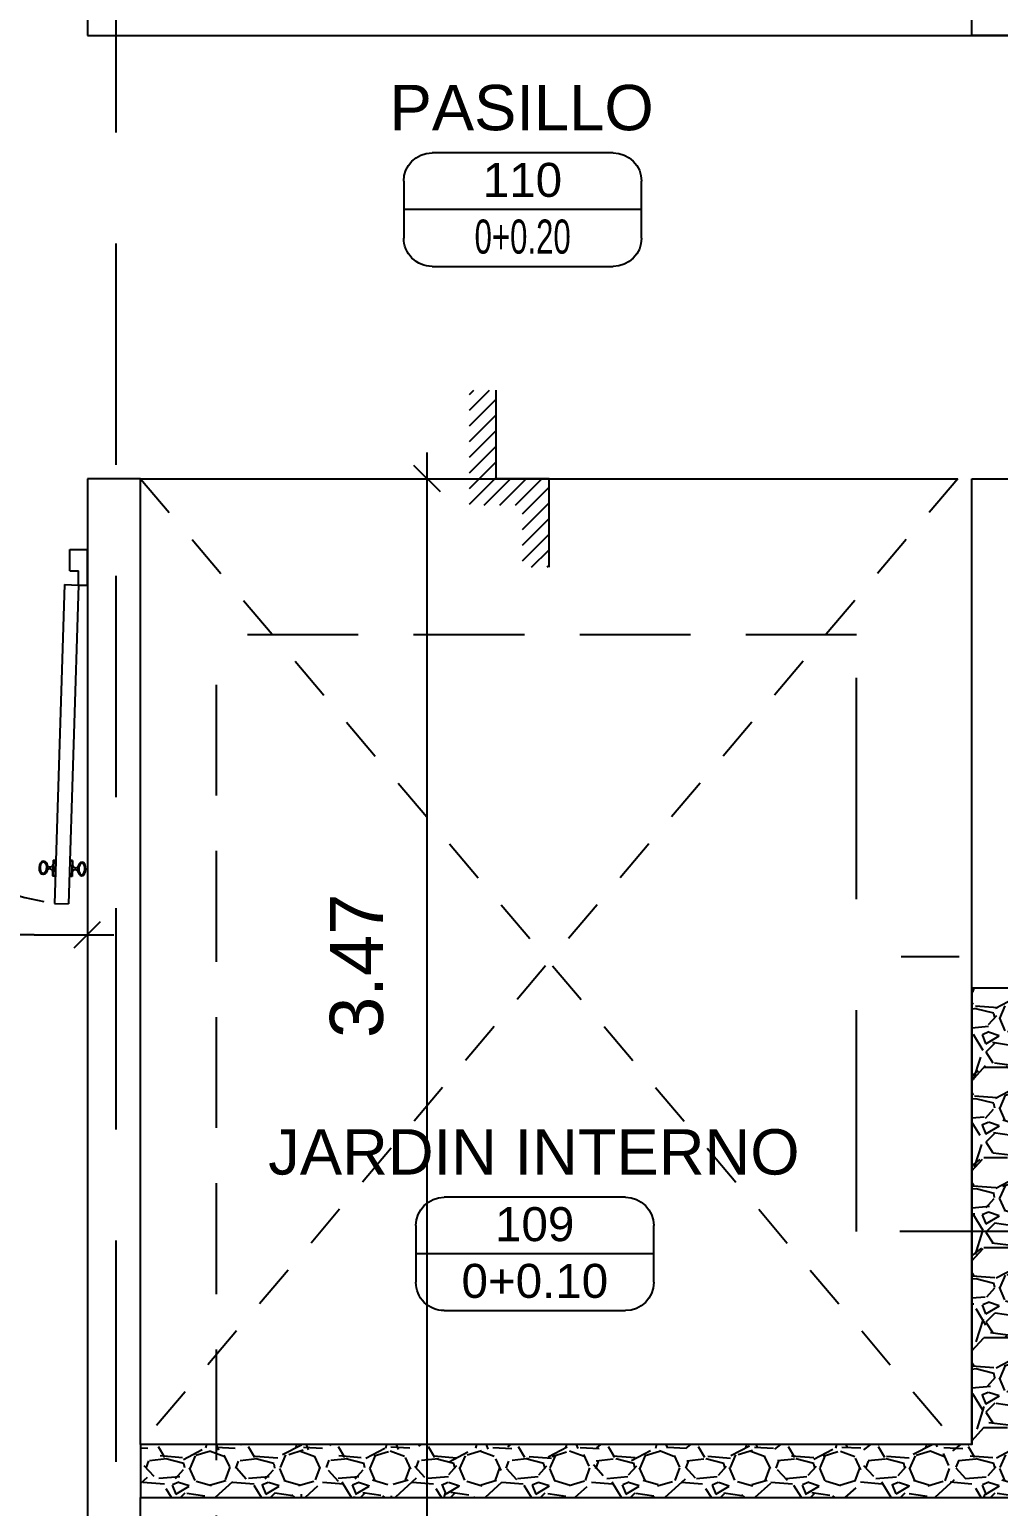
# Model space of a CAD drawing. Header units: millimetres. Extents: x 3 to 131, y 46 to 75.
# Drawn here: x 115.43 to 118.166, y 50.009 to 54.175 of the extents above; entities that cross this region are included whole.
import ezdxf
from ezdxf.enums import TextEntityAlignment as Align

# ---------------------------------------------------------------- set-up
doc = ezdxf.new("R2010")
doc.units = ezdxf.units.MM
doc.header["$LTSCALE"] = 0.5
for name, pattern in [('CENTER2', [28.575000000000003, 19.05, -3.175, 3.175, -3.175]), ('HIDDEN', [0.375, 0.25, -0.125]), ('HIDDEN2', [0.1875, 0.125, -0.0625]), ('PROYECCION', [19.049999999999997, 12.7, -6.35])]:
    doc.linetypes.add(name, pattern=pattern)
for name, color, linetype in [('AMBIENTE', 3, 'Continuous'), ('COTAS', 1, 'Continuous'), ('DESNIVELES', 2, 'Continuous'), ('EJES', 251, 'CENTER2'), ('HATCH', 8, 'Continuous'), ('Paredes', 5, 'Continuous'), ('piso', 253, 'Continuous'), ('PUERTA', 2, 'Continuous'), ('PUERTAS', 1, 'Continuous'), ('TECHO', 2, 'Continuous')]:
    doc.layers.add(name, color=color, linetype=linetype)
doc.styles.add('A', font='arial.ttf')
doc.styles.add('arial', font='arial.ttf')
doc.styles.add('ROMANS', font='romans.shx')
doc.styles.add('Swis721', font='swissk.ttf')
doc.styles.add('Technical', font='', dxfattribs={"width": 0.8})
doc.styles.get('Technical').set_extended_font_data('Technical')
doc.dimstyles.new('DIM 75', dxfattribs={"dimscale": 0, "dimtxt": 0.15, "dimasz": 0.15, "dimexe": 0.075, "dimexo": 0.15, "dimgap": 0.075, "dimtad": 1, "dimzin": 0, "dimdsep": 46, "dimtxsty": 'ROMANS', "dimblk": 'COTA', "dimcen": 0.075, "dimdle": 0.075, "dimclrd": 256, "dimclre": 256, "dimclrt": 256, "dimaunit": 1, "dimadec": 0, "dimazin": 0, "dimtfac": 0.7499999999999999, "dimtix": 1, "dimtmove": 2, "dimatfit": 3, "dimfxl": 0.075, "dimtvp": 1.5, "dimtolj": 1, "dimtzin": 0, "dimarcsym": 0})

# ---------------------------------------------------------------- blocks, each defined once
blk = doc.blocks.new('Puerta M-01')
at = {"layer": 'PUERTAS'}
for p, q in [((-0.09999999999999432, 0.9449999999999659), (-0.09999999999999432, 0.97)), ((-0.09999999999999432, 0.97), (0, 0.97)), ((0, 0.9199999999999886), (0, 0.97)), ((-0.09999999999999432, 0.9449999999999659), (-0.06000000000000227, 0.9449999999999659)), ((-0.06000000000000227, 0.9199999999999886), (-0.06000000000000227, 0.9449999999999659)), ((-0.06000000000000227, 0.9199999999999886), (0, 0.9199999999999886)), ((-0.9983076981998866, 0.09314161250549896), (-0.9995593070380611, 0.0531611988593364)), ((-0.09874839116179146, 0.06498041364625351), (-0.9983076981998871, 0.09314161250548329)), ((-0.09999999999999432, 0.02500000000003411), (-0.9995593070380608, 0.05316119885934325)), ((-0.09874839116179146, 0.06498041364625351), (-0.09999999999999432, 0.02500000000003411)), ((-0.06000000000000227, 0.05000000000001137), (0, 0.05000000000001137)), ((-0.06000000000000227, 0.05000000000001137), (-0.06000000000000227, 0.02500000000003411)), ((0, 0.05000000000001137), (0, 0)), ((-0.09999999999999432, 0.02500000000003411), (-0.09999999999999432, 0)), ((-0.09999999999999432, 0.02500000000003411), (-0.06000000000000227, 0.02500000000003411)), ((-0.09999999999999432, 0), (0, 0))]:
    blk.add_line(p, q, dxfattribs=at)
at = {"layer": 'PUERTAS', "color": 8}
for p, q in [((-0.9207001290729179, 0.09821573911079634), (-0.9209348057300756, 0.09071941155215507)), ((-0.8757690990523824, 0.09530841365630943), (-0.9207470644043437, 0.09671647359908514)), ((-0.8757221637209992, 0.09680767916807748), (-0.9207001290729179, 0.09821573911079634)), ((-0.919200863561164, 0.09816880377934206), (-0.919435540218336, 0.09067247622072921)), ((-0.8772214292327246, 0.09685461449947491), (-0.8774561058898539, 0.08935828694063469)), ((-0.8757221637209992, 0.09680767916807748), (-0.8759568403781285, 0.08931135160918041)), ((-0.9224210912254219, 0.04324267034732282), (-0.9221864145682642, 0.05073899790590725)), ((-0.8774431258735317, 0.04183461040406394), (-0.9224210912254219, 0.04324267034732282)), ((-0.8773961905420348, 0.04333387591583199), (-0.9223741558939961, 0.04474193585894876)), ((-0.9209218257136823, 0.04319573501586854), (-0.9206871490565246, 0.05069206257448139)), ((-0.8789423913852571, 0.04188154573551822), (-0.8787077147280568, 0.04937787329438686)), ((-0.8774431258735317, 0.04183461040406394), (-0.8772084492163171, 0.04933093796296101))]:
    blk.add_line(p, q, dxfattribs=at)
at = {"layer": 'PUERTAS', "color": 8, "linetype": 'PROYECCION', "ltscale": 0.01}
blk.add_arc((0.007025997009475649, -0.06743587687477666), 1.01807709375027, 96.03440475223623, 170.9250553888606, dxfattribs=at)
at = {"layer": 'PUERTAS', "color": 8}
for centre, start, end in [((-0.9094413883254387, 0.1064284842800279), 277.6447034712887, 57.48351871021923), ((-0.8864451525410485, 0.1057085744709783), 118.9303007341835, 258.7691159731144), ((-0.9116981024053442, 0.03434177504402408), 298.9303007341835, 78.76911597311442), ((-0.888701866620954, 0.03362186523497451), 97.64470347128874, 237.4835187102192)]:
    blk.add_arc(centre, 0.008678482299064639, start, end, dxfattribs=at)
blk.add_ellipse((-0.8973748376900855, 0.1242261002610379), major_axis=(0.01950311240281249, -0.0006105556603694041), ratio=0.5886721133601208, dxfattribs=at)
at = {"layer": 'PUERTAS', "color": 8, "extrusion": (0, 0, -1)}
blk.add_ellipse((-0.9007684172562646, 0.01582424925399289), major_axis=(0.01950311240281249, -0.0006105556603694041), ratio=0.5886721133601208, dxfattribs=at)
at = {"layer": 'PUERTAS', "color": 8}
for points in [[(-0.8793709907990231, 0.1236624799321336), (-0.8793490165730643, 0.1243644074158086), (-0.8794641401186479, 0.125105494498766), (-0.8800773895160231, 0.1266740283266446), (-0.880581609133719, 0.1274990857643248), (-0.8827526850413162, 0.129926385096181), (-0.8851741128868637, 0.1314872076686955), (-0.8909018109864119, 0.1335785225423055), (-0.8939752594106861, 0.1341111298901554), (-0.900149452450597, 0.1343044163990302), (-0.9032501970662478, 0.1339650955600833), (-0.9090974907648982, 0.1322361421708794), (-0.9116118062152535, 0.1308298357568534), (-0.9139304579028132, 0.128543089816728), (-0.9144852973566825, 0.1277511868057646), (-0.9151954573915672, 0.1262240830380082), (-0.9153567103552459, 0.1254916480736741), (-0.9154006588070925, 0.1240877931062956), (-0.9152855352615515, 0.1233467060233098), (-0.914672285864148, 0.1217781721954028), (-0.9141680662464947, 0.1209531147576373), (-0.9119969903388548, 0.1185258154258949), (-0.9095755624933358, 0.1169649928533803), (-0.9038478643937023, 0.1148736779796567), (-0.9007744159695134, 0.1143410706319772), (-0.8946002229296451, 0.1141477841231309), (-0.8914994783139801, 0.1144871049618788), (-0.8856521846153297, 0.1162160583511965), (-0.8831378691649175, 0.117622364765194), (-0.8808192174773294, 0.1199091107052342), (-0.880264378023517, 0.1207010137163112), (-0.8795542179886181, 0.1222281174840392), (-0.8793929650249536, 0.1229605524484017), (-0.8793709907990231, 0.1236624799321336)], [(-0.8808702563107486, 0.123709415263531), (-0.8808544421812937, 0.1242145694440611), (-0.8809322684907724, 0.1247411707566899), (-0.8814033065403263, 0.1259459646269621), (-0.8818076077718954, 0.1266197920558599), (-0.8836547668082401, 0.128684946884758), (-0.8858592115798328, 0.130140494086473), (-0.8912456409607242, 0.1321072038682845), (-0.8941645634093672, 0.1326163213078049), (-0.9000540191147249, 0.1328006939578162), (-0.903024812617849, 0.1324675400827547), (-0.9084722286994859, 0.1308568242571911), (-0.9107848887077151, 0.1295385987743574), (-0.9127639865394795, 0.1275867342678768), (-0.9132078124615558, 0.1269409774081086), (-0.9137526966814332, 0.125769277081159), (-0.9138636049400103, 0.1252479394390749), (-0.9138952331989342, 0.1242376310779863), (-0.9138174068894412, 0.1237110297653859), (-0.9133463688399158, 0.122506235895199), (-0.9129420676083183, 0.1218324084661023), (-0.9110949085719594, 0.1197672536373462), (-0.908890463800324, 0.1183117064356028), (-0.903504034419461, 0.1163449966536492), (-0.9005851119707754, 0.1158358792142425), (-0.8946956562655172, 0.1156515065642312), (-0.8917248627624216, 0.1159846604392643), (-0.886277446680671, 0.1175953762648563), (-0.8839647866725128, 0.1189136017477468), (-0.8819856888406347, 0.1208654662541138), (-0.8815418629186721, 0.1215112231139104), (-0.8809969786987663, 0.1226829234410021), (-0.8808860704401892, 0.1232042610830862), (-0.8808702563107486, 0.123709415263531)], [(-0.8827645703652022, 0.01526062892506014), (-0.8827865445911184, 0.01455870144141352), (-0.8829477975547971, 0.0138262664769942), (-0.883657957589696, 0.0122991627092946), (-0.884212797043551, 0.01150725969827443), (-0.8865314487310966, 0.009220513758177395), (-0.8890457641814661, 0.007814207344151447), (-0.8948930578801165, 0.006085253954947467), (-0.89799380249581, 0.005745933115972213), (-0.9041679955357208, 0.005939219624846948), (-0.9072414439599382, 0.006471826972725359), (-0.9129691420594864, 0.008563141846363698), (-0.9153905699050339, 0.01012396441887825), (-0.9175616458126595, 0.01255126375067755), (-0.9180658654303554, 0.01337632118838622), (-0.9186791148277164, 0.0149448550162648), (-0.9187942383732716, 0.01568594209927904), (-0.9187502899214107, 0.01708979706662911), (-0.918589036957732, 0.01782223203096317), (-0.9178788769228189, 0.01934933579869119), (-0.9173240374690065, 0.02014123880979662), (-0.9150053857814325, 0.02242798474980839), (-0.9124910703310772, 0.02383429116383434), (-0.9066437766323415, 0.02556324455315201), (-0.9035430320167334, 0.02590256539192831), (-0.8973688389768651, 0.02570927888302516), (-0.8942953905526335, 0.02517667153540254), (-0.8885676924530711, 0.02308535666165051), (-0.886146264607481, 0.02152453408910754), (-0.8839751886998269, 0.0190972347573935), (-0.8834709690821879, 0.01827217731959957), (-0.8828577196848127, 0.01670364349172099), (-0.8827425961392575, 0.0159625564087636), (-0.8827645703652022, 0.01526062892506014)], [(-0.8842638358768992, 0.01530756425648599), (-0.8842796500063682, 0.01480241007592747), (-0.884390262725992, 0.01428170795076961), (-0.8849357380238329, 0.0131087365899108), (-0.8853813953407209, 0.01246151758084318), (-0.88735411237092, 0.01051594607315304), (-0.8896452846807305, 0.009201136636730445), (-0.8951441838946349, 0.007575198053442256), (-0.8980892358316536, 0.007249655557214629), (-0.9039786915369971, 0.007434028207225885), (-0.9069228290555512, 0.007952352251092754), (-0.9122588282966345, 0.009900648824126057), (-0.9144845050173186, 0.01136094943438787), (-0.9163376387348362, 0.01343278405718445), (-0.9167402036149267, 0.01410503764648491), (-0.9172107312468168, 0.0153085259999815), (-0.9172888127651132, 0.01583578007094127), (-0.9172571845061893, 0.01684608843205831), (-0.9171465717865656, 0.01736679055718776), (-0.9166010964887247, 0.01853976191801815), (-0.9161554391718082, 0.01918698092722787), (-0.9141827221416233, 0.02113255243486117), (-0.9118915498317276, 0.02244736187128377), (-0.90639265061788, 0.02407330045471406), (-0.9034475986808329, 0.02439884295079958), (-0.8975581429755889, 0.02421447030078833), (-0.8946140054570489, 0.02369614625694988), (-0.8892780062158804, 0.02174784968388815), (-0.8870523294952389, 0.02028754907359792), (-0.8851991957776219, 0.01821571445082976), (-0.8847966308976593, 0.01754346086150088), (-0.8843261032657265, 0.01633997250791902), (-0.8842480217474585, 0.01581271843695925), (-0.8842638358768992, 0.01530756425648599)]]:
    blk.add_open_spline(points, degree=3, knots=[0, 0, 0, 0, 0.26179938779915, 0.26179938779915, 0.5235987755983, 0.5235987755983, 1.0471975511966, 1.0471975511966, 1.5707963267949, 1.5707963267949, 2.0943951023932, 2.0943951023932, 2.6179938779915, 2.6179938779915, 2.87979326579065, 2.87979326579065, 3.1415926535898, 3.1415926535898, 3.40339204138895, 3.40339204138895, 3.6651914291881, 3.6651914291881, 4.1887902047864, 4.1887902047864, 4.7123889803847, 4.7123889803847, 5.235987755983, 5.235987755983, 5.7595865315813, 5.7595865315813, 6.02138591938045, 6.02138591938045, 6.2831853071796, 6.2831853071796, 6.2831853071796, 6.2831853071796], dxfattribs=at)
blk = doc.blocks.new('Ambiente1')
at = {"color": 3}
for p, q in [((-0.01221928265823635, -0.2890000000000104), (0.003764067949358463, -0.2890000000000104)), ((-0.01471928265823763, -0.2965000000000098), (-0.01471928265823763, -0.2915000000000099)), ((0.006264067949356189, -0.2915000000000099), (0.006264067949356189, -0.2965000000000098)), ((-0.01471928265823763, -0.2940000000000103), (0.006264067949356189, -0.2940000000000103)), ((0.003764067949358463, -0.2990000000000101), (-0.01221928265823635, -0.2990000000000101))]:
    blk.add_line(p, q, dxfattribs=at)
for centre, start, end in [((-0.01221928265823635, -0.2915000000000099), 90, 180), ((0.003764067949358463, -0.2915000000000099), 0, 90), ((-0.01221928265823635, -0.2965000000000098), 180, 270), ((0.003764067949358463, -0.2965000000000098), 270, 0)]:
    blk.add_arc(centre, 0.0025, start, end, dxfattribs=at)
at = {"style": 'Swis721', "flags": 4}
for p in [(-0.00416419914743571, -0.2831476938580497), (-0.00416419914743571, -0.287647693858049)]:
    blk.add_attdef('1', text='', height=0.003, dxfattribs=at).set_placement(p, align=Align.CENTER)
at = {"style": 'ROMANS', "width": 0.9, "flags": 4}
for p in [(-0.004227607354440721, -0.2915000000000099), (-0.004227607354440721, -0.2965000000000098)]:
    blk.add_attdef('1', text='', height=0.0024, dxfattribs=at).set_placement(p, align=Align.MIDDLE_CENTER)
blk = doc.blocks.new('TECHO')
at = {"layer": 'TECHO', "color": 8, "linetype": 'HIDDEN2', "ltscale": 5}
for p, q in [((6.930839978358911, 52.64534348980315), (5.124237758510624, 52.64534348980315)), ((13.45983077116424, 50.96141018536878), (6.930839978358911, 50.96141018536878))]:
    blk.add_line(p, q, dxfattribs=at)
at = {"layer": 'TECHO', "color": 8, "linetype": 'HIDDEN2', "ltscale": 10}
blk.add_line((6.930839978358911, 50.96141018536878), (6.930839978358911, 52.64534348980315), dxfattribs=at)
at = {"layer": 'TECHO', "color": 8, "linetype": 'HIDDEN2', "ltscale": 5}
blk.add_lwpolyline([(4.160000556276295, 59.25045647108429), (4.160000556276295, 59.25045647108688), (0.4142377585105024, 59.25045647108688), (5.562761842270447e-07, 59.25045647108688), (5.562761842270447e-07, 49.16034348980315), (5.562761842270447e-07, 48.91036422692719), (4.724237758510618, 48.91036422692719), (5.124237758510624, 48.91036422692719), (5.124237758510624, 52.64534348980315)], dxfattribs=at)
blk = doc.blocks.new('COTA')
at = {"color": 4}
blk.add_line((-0.2471286341159029, -0.2490404226018796), (0.2471286341159029, 0.2490404226018796), dxfattribs=at)
at = {"color": 1}
blk.add_line((-1.000952211087856, -0.0009595773981203592), (0.4952094793196622, -0.0009595773981203592), dxfattribs=at)
blk = doc.blocks.new('*D116')
at = {"layer": 'COTAS', "lineweight": -2, "transparency": 16777216}
for p, q in [((114.6239212888, 51.85219571924686), (114.6239212888, 51.54661722537325)), ((115.5939212888, 51.77161722537323), (115.5939212888, 51.69661722537325)), ((114.7739212888, 51.62161722537325), (115.4439212888, 51.62161722537325))]:
    blk.add_line(p, q, dxfattribs=at)
at = {"layer": 'DEFPOINTS', "color": 0, "transparency": 16777216}
for p in [(114.6239212888, 52.00219571924686), (115.5939212888, 51.62161722537324), (115.5939212888, 51.62161722537325)]:
    blk.add_point(p, dxfattribs=at)
at = {"layer": 'COTAS', "lineweight": -2, "transparency": 16777216, "xscale": 0.15, "yscale": 0.15, "zscale": 0.15, "rotation": 180}
blk.add_blockref('COTA', (114.6239212888, 51.62161722537325), dxfattribs=at)
at = {"layer": 'COTAS', "lineweight": -2, "transparency": 16777216, "xscale": 0.15, "yscale": 0.15, "zscale": 0.15}
blk.add_blockref('COTA', (115.5939212888, 51.62161722537325), dxfattribs=at)
at = {"layer": 'COTAS', "transparency": 16777216, "insert": (115.1089212888, 51.77320317353151), "char_height": 0.15, "attachment_point": 5, "style": 'A'}
blk.add_mtext('\\A1;0.97', dxfattribs=at)
blk = doc.blocks.new('*D135')
at = {"layer": 'COTAS', "lineweight": -2, "transparency": 16777216}
for p, q in [((115.8939212888001, 52.90778757434943), (116.627829952532, 52.90778757434943)), ((116.552829952532, 49.58282546211434), (116.552829952532, 52.75778757434944)), ((115.8939212888001, 49.43282546211434), (116.627829952532, 49.43282546211434))]:
    blk.add_line(p, q, dxfattribs=at)
at = {"layer": 'DEFPOINTS', "color": 0, "transparency": 16777216}
for p in [(115.7439212888001, 52.90778757434943), (116.552829952532, 52.90778757434943), (115.7439212888001, 49.43282546211434)]:
    blk.add_point(p, dxfattribs=at)
at = {"layer": 'COTAS', "lineweight": -2, "transparency": 16777216, "xscale": 0.15, "yscale": 0.15, "zscale": 0.15}
for p, rotation in [((116.552829952532, 52.90778757434943), 90), ((116.552829952532, 49.43282546211434), 270)]:
    blk.add_blockref('COTA', p, dxfattribs=dict(at, rotation=rotation))
at = {"layer": 'COTAS', "transparency": 16777216, "insert": (116.3542201935182, 51.53386054015974), "char_height": 0.15, "attachment_point": 5, "rotation": 90, "style": 'A'}
blk.add_mtext('\\A1;3.47', dxfattribs=at)
blk = doc.blocks.new('simbols')
at = {"layer": 'EJES', "linetype": 'HIDDEN2', "ltscale": 10}
for p, q in [((4.007104005144021, 63.33172616877393), (4.007104005144017, 48.67121650473689)), ((17.6376943793479, 51.00635245087526), (6.224259643515097, 51.00635245087526))]:
    blk.add_line(p, q, dxfattribs=at)

msp = doc.modelspace()

# ---------------------------------------------------------------- hatches: boundary and pattern name
at = {"layer": 'DESNIVELES'}
h = msp.add_hatch(dxfattribs=at)
h.set_pattern_fill('LINE', color=13, scale=0.25, angle=-405.0000000000001, style=0)
h.set_pattern_definition([(225.0000000407327, (264.9119621697291, 51.25730994915816), (-0.02209708692778889, 0.02209708689637033), [])])
h.paths.add_polyline_path([(116.7472286726533, 52.9077748821846), (116.897228672653, 52.90777488207774), (116.8972286724752, 52.65777488207774), (116.8222286724753, 52.65777488213094), (116.8222286725995, 52.83277488213022), (116.6722286725999, 52.83277488223708), (116.6722286728309, 53.15777488223781), (116.7472286728307, 53.1577748821846)])
at = {"layer": 'HATCH', "ltscale": 0.5}
h = msp.add_hatch(dxfattribs=at)
h.set_pattern_fill('GRAVEL', color=256, scale=0.01)
h.set_pattern_definition([(228.0127875, (96.0553255097412, 2.617486683108275), (-2.032000000159581, -2.285999999858178), [0.034172144, -3.3830483639565]), (184.969741, (96.0324655097412, 2.592086683108278), (3.04799999879405, 0.2540000144697924), [0.05864047199999997, -5.805404889352396]), (132.5104471, (95.9740455097412, 2.587006683108278), (2.540000001072749, -2.793999999024596), [0.04134815200000001, -4.093472279409999]), (267.273689, (95.8749855097412, 2.52350668310828), (0.2540000005319725, 5.079999999973313), [0.05340045199999998, -5.286643742573797]), (292.83365418, (95.8724455097412, 2.470166683108275), (-1.270000000106341, 3.047999999955546), [0.05236336999999998, -5.183980774534397]), (357.2736889999999, (95.8927655097412, 2.421906683108276), (-5.079999999973313, 0.2540000005319728), [0.05340045199999998, -5.286643742573797]), (37.69424047, (95.9461055097412, 2.419366683108279), (-3.30199999985359, -2.540000000190041), [0.07061936599999999, -6.991311531424701]), (72.25532837, (96.0019855097412, 2.462546683108279), (1.778000000477929, 5.587999999847885), [0.066671952, -6.6005256601905]), (121.42956562, (96.0223055097412, 2.526046683108277), (-2.032000000288312, 3.301999999822602), [0.0535813, -5.304554569871201]), (175.2363583, (95.9943655097412, 2.571766683108279), (2.793999999959953, -0.2540000004389256), [0.06117132799999998, -2.997393694999998]), (222.3974378, (95.93340550974119, 2.576846683108279), (-3.047999999902466, -2.794000000106399), [0.07910779200000001, -7.8316772512177]), (138.81407483, (96.1264455097412, 2.520966683108277), (-1.777999999893351, 1.524000000123918), [0.027000454, -2.6730565824344]), (171.4692344, (96.1061255097412, 2.538746683108279), (3.302000000088966, -0.5079999994237343), [0.051368198, -5.085463899704]), (225, (96.0553255097412, 2.546366683108275), (-3.552713678800501e-17, -0.2540000000000239), [0.035920934, -0.3232893108428]), (203.19859051, (96.0375455097412, 2.576846683108279), (1.270000000034609, 0.5079999999109334), [0.01934413199999999, -1.915062236889399]), (291.80140949, (96.0197655097412, 2.569226683108276), (-0.2540000000531496, 0.7619999999822872), [0.027356562, -1.340475299]), (30.96375653, (96.0299255097412, 2.543826683108279), (0.7620000000186383, 0.5079999999721125), [0.04443196599999998, -1.436629815290999]), (161.56505118, (96.0680255097412, 2.56668668310828), (0.5080000000132583, -0.2539999999733754), [0.032128714, -0.7710898116828]), (16.389540334, (95.8724455097412, 2.569226683108276), (2.540000000000015, 0.7620000000000243), [0.04500880000000001, -4.455882667253901]), (70.34617594, (95.9156255097412, 2.581926683108279), (-1.016000000092931, -2.793999999967041), [0.037759894, -3.73822156782]), (293.19859051, (96.0680255097412, 2.617486683108275), (-0.5079999999113263, 1.270000000035528), [0.03868800999999997, -1.895718358889399]), (343.6104596700001, (96.0832655097412, 2.581926683108279), (-2.540000000053229, 0.761999999822286), [0.04500879999999998, -4.455882667253997]), (339.44395478, (95.8724455097412, 2.411746683108277), (-1.269999999999986, 0.508000000000021), [0.04340351999999997, -2.126773431310599]), (294.7751406, (95.9130855097412, 2.396506683108278), (-1.270000001511693, 2.793999999312726), [0.036367212, -3.600359338072]), (66.80140949, (96.0705655097412, 2.363486683108277), (0.5079999999202298, 1.27000000003193), [0.03868801, -1.8957183588894]), (17.35402464, (96.08580550974119, 2.399046683108274), (-3.301999999934302, -1.016000000213246), [0.04257827400000001, -4.21523759802]), (69.44395478, (95.9461055097412, 2.363486683108277), (-0.508000000008846, -1.269999999996463), [0.02170176, -2.148475191310601]), (101.309932474, (96.0553255097412, 2.363486683108277), (-0.25400000000004, 1.016000000000037), [0.01295146, -1.2821994964526]), (165.963756532, (96.0527855097412, 2.37618668310828), (0.7619999999999513, -0.2539999999999865), [0.05236337000000001, -0.9949054589069001]), (186.00900596, (96.0019855097412, 2.388886683108275), (2.539999999986537, 0.2540000001329353), [0.04852669999999997, -4.804136486333697]), (303.69006753, (96.0299255097412, 2.520966683108277), (-0.2540000000352969, 0.5079999999823702), [0.036632388, -0.879177635968]), (353.15722659, (96.0502455097412, 2.49048668310828), (4.318000000026569, -0.5079999997739394), [0.063955676, -6.331600906503099]), (60.9453959, (96.1137455097412, 2.482866683108277), (-1.016000000027969, -1.777999999984025), [0.026150824, -2.588939231811]), (90, (96.1264455097412, 2.505726683108279), (-0.254, 0.254), [0.01524, -0.23876]), (120.25643716, (95.9969055097412, 2.396506683108278), (1.015999999875717, -1.77800000007098), [0.035286696, -3.49339407732]), (48.01278749999999, (95.9791255097412, 2.426986683108275), (2.032000000167534, 2.285999999851021), [0.068344288, -3.3488762199565]), (0, (96.0248455097412, 2.477786683108278), (0.254, 0.254), [0.06604, -0.18796]), (325.3048465, (96.0908855097412, 2.477786683108278), (2.540000000962153, -1.777999998625458), [0.040160956, -3.975931672414]), (254.0546040999999, (96.1239055097412, 2.454926683108276), (-0.2539999999822557, -1.016000000004475), [0.03698290799999999, -1.8121650038772]), (207.64597536, (96.1137455097412, 2.419366683108279), (-4.826000000177335, -2.539999999663075), [0.06021450999999997, -5.961246442293796]), (175.42607874, (96.0604055097412, 2.391426683108278), (-3.301999999999883, 0.2539999999999478), [0.063702946, -6.306584645624])])
h.paths.add_polyline_path([(118.2505279212244, 50.03365864093801), (118.2505279212244, 51.47070954495818), (118.0905412415131, 51.47070954495818), (118.0905289054394, 50.18363423289639), (115.7439212888, 50.18363423289637), (115.7439212888, 50.03365864093801)])

# ---------------------------------------------------------------- linework, layer by layer
at = {"layer": 'DEFPOINTS', "color": 3, "ltscale": 0.5}
msp.add_lwpolyline([(118.0905420670879, 54.30286645728018), (118.2405420670879, 54.30286645728018), (118.2405420670879, 54.15777421312045), (118.0905420670879, 54.15777421312045)], close=True, dxfattribs=at)
at = {"layer": 'DESNIVELES'}
msp.add_lwpolyline([(116.8972286724752, 52.65777488207774), (116.897228672653, 52.90777488207774), (116.7472286726533, 52.9077748821846), (116.7472286728307, 53.1577748821846)], dxfattribs=at)
at = {"layer": 'Paredes'}
for p, q in [((115.5939212888, 56.09838361108608), (115.5939212888, 54.15777421312044)), ((115.5939212887999, 54.15777421312045), (118.2405420670879, 54.15777421312045)), ((115.7439212888, 52.90778998431349), (115.5939212888, 52.90778998431349)), ((115.5939212888, 52.90778998431349), (115.5939212888, 49.58282546211428)), ((115.7439212888, 50.18365864093801), (115.7439212888, 52.90778998431349)), ((115.7439212888, 49.43282546211431), (115.7439212888, 50.03365864093801))]:
    msp.add_line(p, q, dxfattribs=at)
at = {"layer": 'Paredes', "ltscale": 0.5}
for p, q in [((118.0905412415131, 52.90776044897836), (118.2505279212244, 52.90776044897836)), ((118.0905412415131, 50.18365864093801), (118.0905412415131, 52.90776044897836))]:
    msp.add_line(p, q, dxfattribs=at)
at = {"layer": 'Paredes', "color": 3, "ltscale": 0.5}
msp.add_lwpolyline([(118.2505279212244, 51.47070954495818), (118.0905412415131, 51.47070954495818), (118.0905289054394, 50.18363423289639), (115.7439212888, 50.18363423289637), (115.7439212888, 50.03365864093801), (118.2505279212244, 50.03365864093801)], close=True, dxfattribs=at)
at = {"layer": 'piso'}
msp.add_line((115.7439212888, 52.90778998431349), (118.0505360565059, 52.90775978005572), dxfattribs=at)
at = {"layer": 'PUERTA', "color": 251, "linetype": 'HIDDEN', "true_color": 0x636466}
for p, q in [((115.7439212888, 52.90778757434941), (118.0504996087421, 50.18363461656031)), ((118.0505360565059, 52.90775978005572), (115.7439275207715, 50.18365864093801))]:
    msp.add_line(p, q, dxfattribs=at)
at = {"layer": 'TECHO', "color": 8}
msp.add_line((117.2955428358811, 54.15777421312045), (121.5455436852365, 54.15777421312045), dxfattribs=at)

# ---------------------------------------------------------------- block references
at = {"layer": 'AMBIENTE'}
ref = msp.add_blockref('Ambiente1', (116.6869855983512, 63.07469620978286), dxfattribs=dict(at, xscale=-32.00000000000001, yscale=32, zscale=32, rotation=0.000456708896621194))
ref.add_attrib('1', '110', dxfattribs={"layer": '0', "height": 0.09600000000000003, "rotation": 0.000456708896659263, "style": 'arial', "flags": 4}).set_placement((116.8218929160063, 53.75070901504775), align=Align.MIDDLE_CENTER)
ref.add_attrib('1', '0+0.20', dxfattribs={"layer": '0', "height": 0.09600000000000003, "rotation": 0.000456708896659263, "style": 'Technical', "width": 0.8, "flags": 4}).set_placement((116.8223727834728, 53.59074420948362), align=Align.MIDDLE_CENTER)
ref.add_attrib('1', 'PASILLO', dxfattribs={"layer": '0', "height": 0.1280000000000001, "rotation": 0.000456708896659263, "style": 'arial', "flags": 4}).set_placement((116.8196020649018, 53.89059404078001), align=Align.CENTER)
ref = msp.add_blockref('Ambiente1', (116.7214680780921, 60.12896831880065), dxfattribs=dict(at, xscale=-32.00000000000001, yscale=32, zscale=32, rotation=0.000456708896621194))
ref.add_attrib('1', '109', dxfattribs={"layer": '0', "height": 0.09600000000000003, "rotation": 0.000456708896659263, "style": 'arial', "flags": 4}).set_placement((116.8563753957472, 50.80498112406553), align=Align.MIDDLE_CENTER)
ref.add_attrib('1', '0+0.10', dxfattribs={"layer": '0', "height": 0.09600000000000003, "rotation": 0.000456708896659263, "style": 'arial', "flags": 4}).set_placement((116.8568552632137, 50.64501631850141), align=Align.MIDDLE_CENTER)
ref.add_attrib('1', 'JARDIN INTERNO', dxfattribs={"layer": '0', "height": 0.1280000000000001, "rotation": 0.000456708896659263, "style": 'arial', "flags": 4}).set_placement((116.8540845446428, 50.94486614979779), align=Align.CENTER)
at = {"layer": 'COTAS', "color": 3}
msp.add_blockref('TECHO', (110.8339207325235, -0.1775387648129154), dxfattribs=at)
at = {"layer": 'Paredes'}
msp.add_blockref('simbols', (111.6668200198198, 0.5524223601670712), dxfattribs=at)
at = {"layer": 'PUERTAS', "rotation": 89.99999999999997}
msp.add_blockref('Puerta M-01', (115.5939212888, 52.70777421312042), dxfattribs=at)

# ---------------------------------------------------------------- dimensions: what is measured, and where the dimension line sits
at = {"layer": 'COTAS', "color": 3}
dim = msp.add_linear_dim(base=(116.552829952532, 52.90778757434943), p1=(115.7439212888, 49.43282546211431), p2=(115.7439212888, 52.90778757434941), angle=90, dimstyle='DIM 75', override={"dimscale": 1, "dimtxsty": 'A'}, dxfattribs=at)
dim.commit()
dim.dimension.update_dxf_attribs({"geometry": '*D135', "text_midpoint": (116.3542201935182, 51.53386054015974), "dimtype": 160})
dim = msp.add_linear_dim(base=(115.5939212888, 51.62161722537325), p1=(114.6239212888, 52.00219571924686), p2=(115.5939212888, 51.62161722537324), dimstyle='DIM 75', override={"dimscale": 1, "dimtxsty": 'A'}, dxfattribs=at)
dim.commit()
dim.dimension.update_dxf_attribs({"geometry": '*D116', "text_midpoint": (115.1089212888, 51.77320317353151)})

doc.saveas('drawing.dxf')
